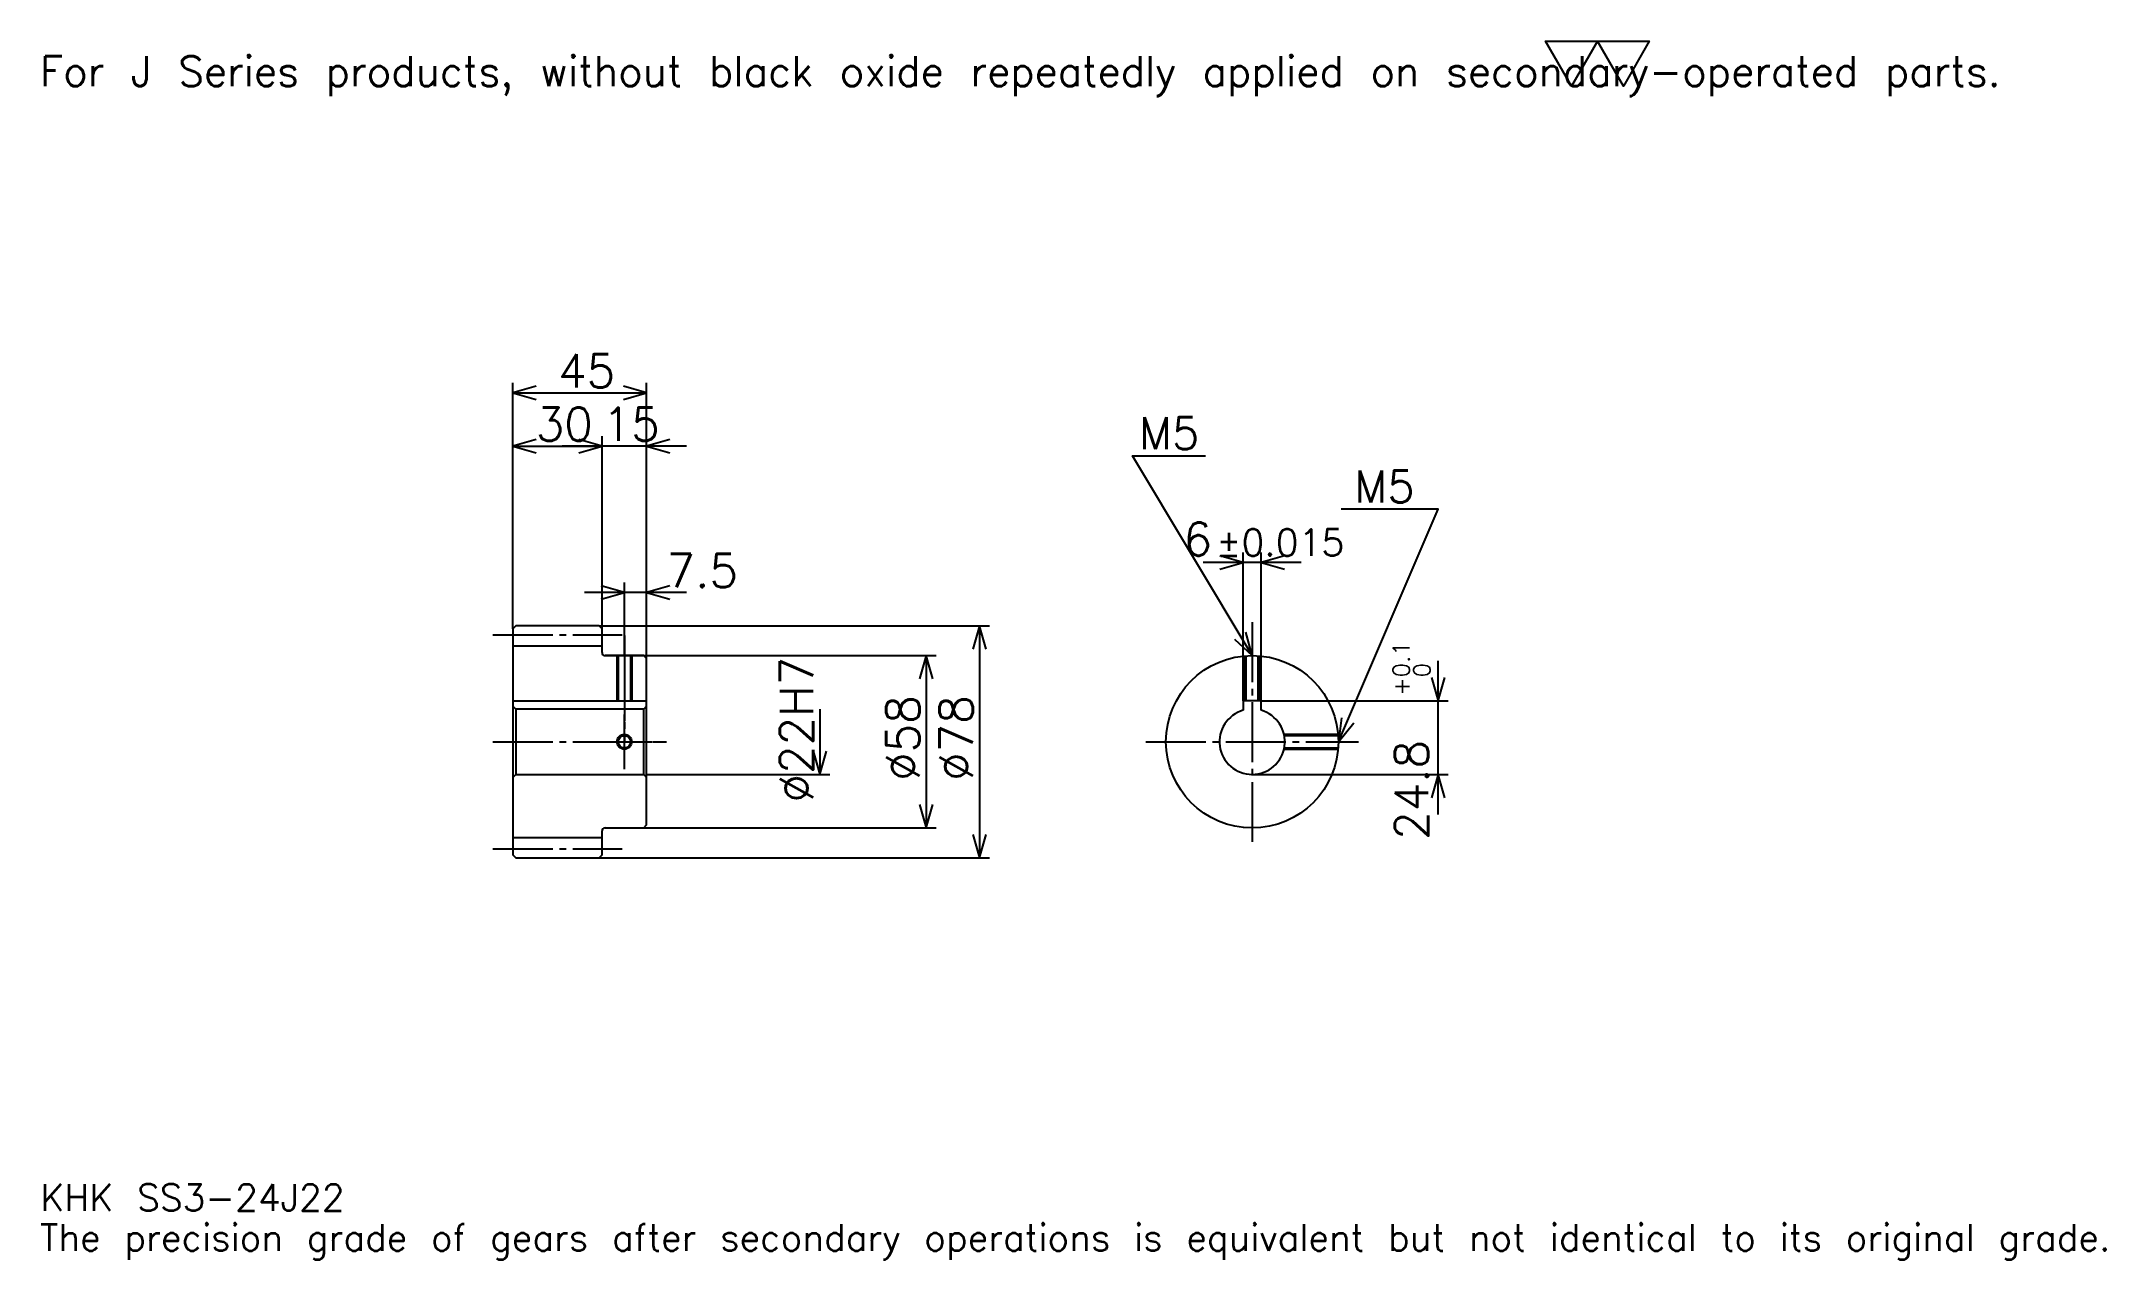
# Model space of a CAD drawing. Extents: x 23 to 717, y 8 to 418.
import ezdxf

# ---------------------------------------------------------------- set-up
doc = ezdxf.new("R2010")
doc.units = 0
doc.linetypes.add('DASHDOT', pattern=[26.869564, 20.152174, -2.23913, 2.23913, -2.23913])
doc.layers.get('0').update_dxf_attribs({"linetype": 'CONTINUOUS'})
doc.layers.add('DASHDOT', color=6, linetype='DASHDOT')
doc.styles.add('KANJI', font='TXT', dxfattribs={"bigfont": 'BIGFONT'})

msp = doc.modelspace()

# ---------------------------------------------------------------- linework, layer by layer
at = {"color": 5}
for p, q in [((181.369553, 221.489136), (181.369553, 303.217407)), ((181.369553, 299.858704), (226.369553, 299.858704)), ((226.369553, 221.489136), (226.369553, 303.217407)), ((211.369553, 221.489136), (211.369553, 285.304352)), ((181.369553, 281.945648), (211.369553, 281.945648)), ((239.804337, 281.945648), (197.934769, 281.945648)), ((427.021729, 196.289139), (427.021729, 246.195648)), ((433.021729, 196.289139), (433.021729, 246.195648)), ((446.456482, 242.83696), (413.586945, 242.83696)), ((239.804337, 232.684784), (205.434769, 232.684784)), ((218.869553, 221.489136), (218.869553, 236.043488)), ((181.369553, 220.489136), (181.369553, 221.489136)), ((210.369553, 221.489136), (226.369553, 221.489136)), ((211.369553, 220.489136), (211.369553, 221.489136)), ((218.869553, 211.489136), (218.869553, 221.489136)), ((218.869553, 211.489136), (218.869553, 221.489136)), ((226.369553, 221.489136), (341.684753, 221.489136)), ((226.369553, 210.489136), (226.369553, 221.489136)), ((338.32605, 221.489136), (338.32605, 143.489136)), ((212.369553, 211.489136), (226.369553, 211.489136)), ((226.369553, 211.489136), (323.771729, 211.489136)), ((320.413025, 211.489136), (320.413025, 153.489136)), ((492.608704, 158.054352), (492.608704, 209.723923)), ((433.021729, 196.289139), (495.967407, 196.289139)), ((284.586945, 193.489136), (284.586945, 171.489136)), ((226.369553, 171.489136), (287.945648, 171.489136)), ((430.021729, 171.489136), (495.967407, 171.489136)), ((212.369553, 153.489136), (226.369553, 153.489136)), ((226.369553, 153.489136), (323.771729, 153.489136)), ((210.369553, 143.489136), (226.369553, 143.489136)), ((226.369553, 143.489136), (341.684753, 143.489136))]:
    msp.add_line(p, q, dxfattribs=at)
at = {"color": 4}
for p, q in [((181.369553, 214.739136), (211.369553, 214.739136)), ((181.369553, 196.289139), (226.369553, 196.289139)), ((225.369553, 193.489136), (226.369553, 194.489136)), ((182.369553, 193.489136), (182.369553, 171.489136)), ((225.369553, 171.489136), (226.369553, 170.489136)), ((181.369553, 150.239136), (211.369553, 150.239136))]:
    msp.add_line(p, q, dxfattribs=at)
at = {"color": 7}
msp.add_lwpolyline([(537.391296, 403.043488), (528.658691, 418.180023), (563.589111, 418.180023), (554.856506, 403.043488), (546.123901, 418.180023), (537.391296, 403.043488)], dxfattribs=at)
at = {"color": 5}
for points in [[(189.206512, 302.097839), (181.369553, 299.858704), (189.206512, 297.619568)], [(218.532593, 297.619568), (226.369553, 299.858704), (218.532593, 302.097839)], [(189.206512, 284.184784), (181.369553, 281.945648), (189.206512, 279.706543)], [(203.532593, 279.706543), (211.369553, 281.945648), (203.532593, 284.184784)], [(203.532593, 279.706543), (211.369553, 281.945648), (203.532593, 284.184784)], [(234.206512, 284.184784), (226.369553, 281.945648), (234.206512, 279.706543)], [(430.021729, 211.489136), (389.717377, 278.663055), (414.347809, 278.663055)], [(459.021729, 182.489136), (492.608704, 260.75), (459.917358, 260.75)], [(419.184753, 240.597824), (427.021729, 242.83696), (419.184753, 245.076096)], [(440.858704, 245.076096), (433.021729, 242.83696), (440.858704, 240.597824)], [(211.032593, 230.445648), (218.869553, 232.684784), (211.032593, 234.92392)], [(234.206512, 234.92392), (226.369553, 232.684784), (234.206512, 230.445648)], [(340.565186, 213.652176), (338.32605, 221.489136), (336.086914, 213.652176)], [(424.069611, 217.057251), (430.021729, 211.489136), (427.909668, 219.361298)], [(322.652161, 203.652176), (320.413025, 211.489136), (318.173889, 203.652176)], [(490.369568, 204.126099), (492.608704, 196.289139), (494.847839, 204.126099)], [(460.05481, 190.573959), (459.021729, 182.489136), (464.170105, 188.807816)], [(282.347809, 179.326096), (284.586945, 171.489136), (286.82608, 179.326096)], [(494.847839, 163.652176), (492.608704, 171.489136), (490.369568, 163.652176)], [(318.173889, 161.326096), (320.413025, 153.489136), (322.652161, 161.326096)], [(336.086914, 151.326096), (338.32605, 143.489136), (340.565186, 151.326096)]]:
    msp.add_lwpolyline(points, dxfattribs=at)
at = {"color": 4}
for points in [[(211.369553, 212.489136), (211.369553, 220.489136), (210.369553, 221.489136), (182.369553, 221.489136), (181.369553, 220.489136), (181.369553, 170.489136)], [(212.369553, 153.489136), (225.369553, 153.489136), (226.369553, 154.489136), (226.369553, 210.489136), (225.369553, 211.489136), (212.369553, 211.489136)], [(216.369553, 211.489136), (216.369553, 196.289139)], [(216.80455, 211.489136), (216.80455, 196.289139)], [(220.934555, 211.489136), (220.934555, 196.289139)], [(221.369553, 211.489136), (221.369553, 196.289139)], [(427.521729, 196.289139), (427.521729, 211.38118)], [(427.956726, 196.289139), (427.956726, 211.415527)], [(432.086731, 196.289139), (432.086731, 211.415527)], [(432.521729, 196.289139), (432.521729, 211.38118)], [(181.369553, 170.489136), (182.369553, 171.489136), (225.369553, 171.489136), (225.369553, 193.489136), (182.369553, 193.489136), (181.369553, 194.489136)], [(433.021729, 193.072144), (433.021729, 196.289139), (427.021729, 196.289139), (427.021729, 193.072144)], [(440.733887, 184.989136), (458.913757, 184.989136)], [(440.826172, 184.554138), (458.94812, 184.554138)], [(440.733887, 179.989136), (458.913757, 179.989136)], [(440.826172, 180.424133), (458.94812, 180.424133)], [(181.369553, 170.489136), (181.369553, 144.489136), (182.369553, 143.489136), (210.369553, 143.489136), (211.369553, 144.489136), (211.369553, 152.489136)]]:
    msp.add_lwpolyline(points, dxfattribs=at)
for centre, radius in [((430.021729, 182.489136), 29), ((218.869553, 182.489136), 2.065)]:
    msp.add_circle(centre, radius, dxfattribs=at)
at = {"color": 7}
msp.add_circle((218.869553, 182.489136), 2.5, dxfattribs=at)
at = {"color": 4}
for centre, radius, start, end in [((212.369553, 212.489136), 1, 180, 270), ((430.021729, 182.489136), 11, 105.826620886, 74.173379114), ((212.369553, 152.489136), 1, 90, 180)]:
    msp.add_arc(centre, radius, start, end, dxfattribs=at)
at = {"layer": 'DASHDOT', "color": 7}
for p, q in [((430.021729, 222.684784), (430.021729, 146.771744)), ((174.652161, 218.489136), (218.086945, 218.489136)), ((218.869553, 211.489136), (218.869553, 182.489136)), ((174.652161, 182.489136), (233.086945, 182.489136)), ((394.304321, 182.489136), (465.739136, 182.489136)), ((174.652161, 146.489136), (218.086945, 146.489136))]:
    msp.add_line(p, q, dxfattribs=at)
for points in [[(218.869553, 218.206528), (218.869553, 189.571747)], [(218.869553, 173.271744), (218.869553, 191.706528)], [(209.652161, 182.489136), (228.086945, 182.489136)]]:
    msp.add_lwpolyline(points, dxfattribs=at)

# ---------------------------------------------------------------- texts
at = {"color": 7, "style": 'KANJI'}
for s, height, p in [('For J Series products, without black oxide repeatedly applied on secondary-operated parts.', 10.076087, (22.391304, 403.043488)), ('45', 11.195652, (196.592377, 301.650024)), ('30', 11.195652, (189.092377, 283.736969)), ('15', 11.195652, (211.592377, 283.736969)), ('M5', 10.747827, (391.956512, 280.902161)), ('M5', 10.747827, (464.39563, 262.989136)), ('6', 11.195652, (406.911682, 245.076096)), ('%%p0.015', 8.956522, (417.994019, 245.076096)), ('7.5', 11.195652, (233.086945, 234.476089)), ('KHK SS3-24J22', 8.956522, (22.391304, 24.630434)), ('The precision grade of gears after secondary operations is equivalent but not identical to its original grade.', 8.956522, (22.391304, 11.195652))]:
    msp.add_text(s, height=height, dxfattribs=at).set_placement(p)
for s, height, p in [('%%c22H7', 11.195652, (282.347809, 162.057068)), ('0.1', 5.597826, (482.980408, 204.215103)), ('0', 5.597826, (489.921753, 204.215103)), ('+', 5.597826, (482.980408, 197.945541)), ('%%c58', 11.195652, (318.173889, 169.334244)), ('%%c78', 11.195652, (336.086914, 169.334244)), ('24.8', 11.195652, (489.25, 149.486328))]:
    msp.add_text(s, height=height, rotation=90, dxfattribs=at).set_placement(p)

doc.saveas('drawing.dxf')
